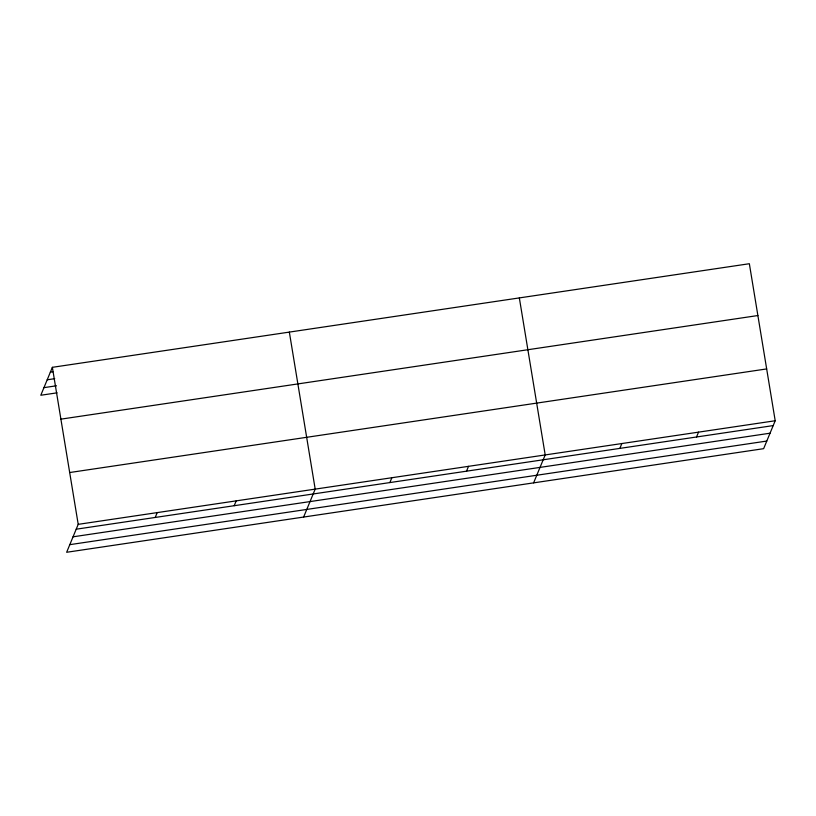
<?xml version="1.0" encoding="UTF-8"?>
<svg xmlns="http://www.w3.org/2000/svg" width="816" height="816" viewBox="0 0 816 816"><rect width="100%" height="100%" fill="white"/><g stroke="black" fill="none" stroke-linecap="round" stroke-linejoin="round"><path stroke-width="1.22" d="M52.367 367.322L78.214 524.351L66.647 552.279L763.633 448.678L775.2 420.75L749.353 263.721L52.367 367.322L40.8 395.25L57.1 392.833M155.203 517.456L157.213 512.611M234.192 505.716L236.201 500.871M303.623 517.048L315.19 489.121L289.343 332.102M389.854 482.572L391.864 477.727M466.517 471.179L468.527 466.334M533.623 482.858L545.2 454.93L519.343 297.911M619.854 448.382L621.863 443.537M696.527 436.988L698.537 432.143M50.357 372.167L52.867 371.8M47.206 379.787L54.733 378.675M43.952 387.641L56.498 385.774M60.894 419.149L757.88 315.537M69.686 472.535L766.673 368.924M78.214 524.351L775.2 420.75M76.214 529.196L773.191 425.595M73.052 536.816L770.039 433.204M69.809 544.66L766.785 441.058"/></g></svg>
